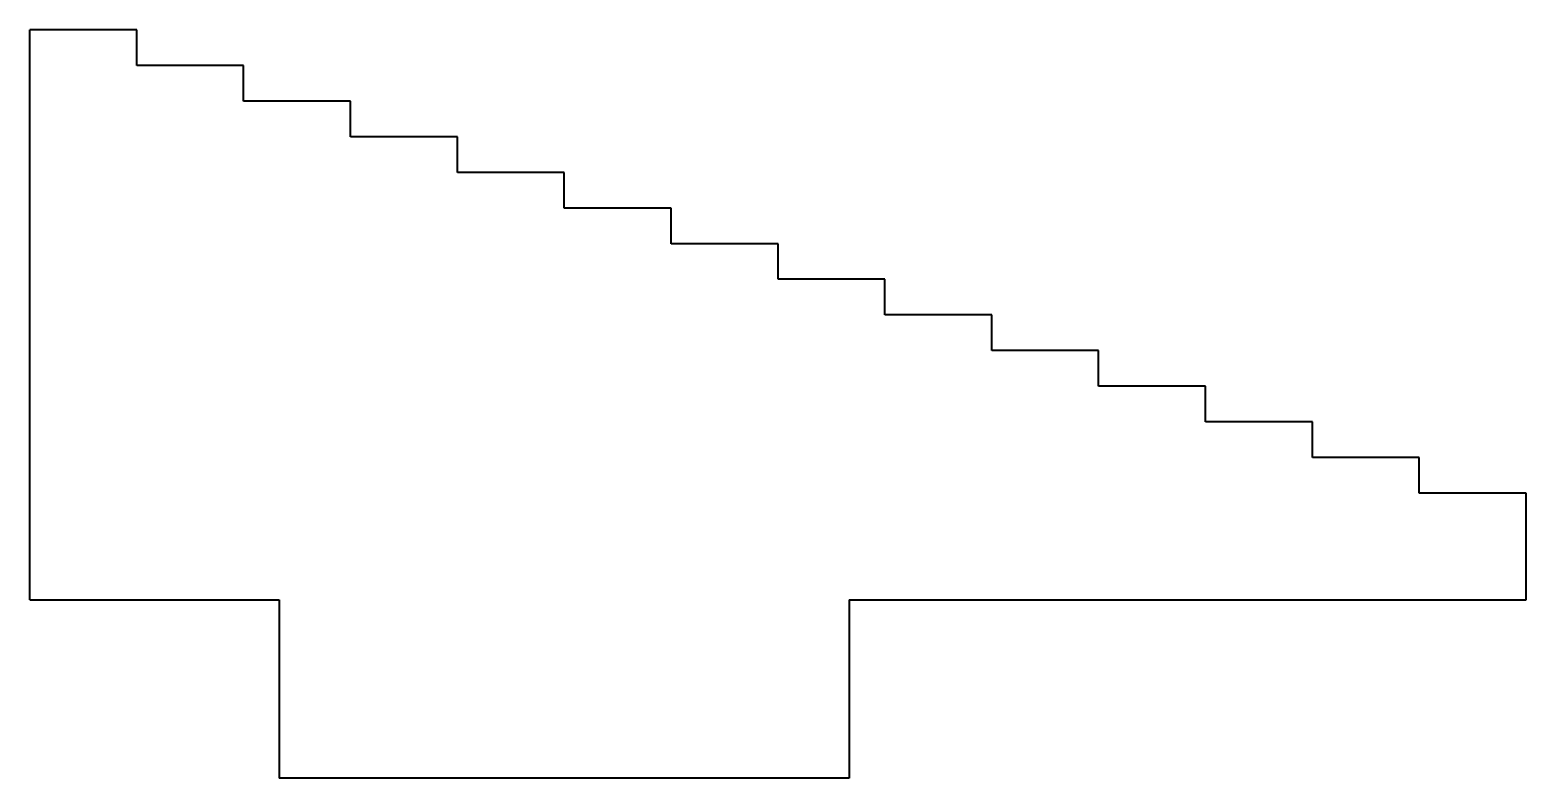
# Model space of a CAD drawing. Header units: inches. Extents: x -23 to 19, y -5 to 16.
import ezdxf

# ---------------------------------------------------------------- set-up
doc = ezdxf.new("R2010")
doc.units = ezdxf.units.IN
doc.header["$MEASUREMENT"] = 0
doc.layers.add('Visible', color=7, linetype='Continuous', lineweight=40)

msp = doc.modelspace()

# ---------------------------------------------------------------- linework, layer by layer
at = {"layer": 'Visible'}
for p, q in [((-20, 16), (-23, 16)), ((-23, 0), (-23, 16)), ((-20, 15), (-20, 16)), ((-17, 15), (-20, 15)), ((-17, 14), (-17, 15)), ((-14, 14), (-17, 14)), ((-14, 13), (-14, 14)), ((-11, 13), (-14, 13)), ((-11, 12), (-11, 13)), ((-8, 12), (-11, 12)), ((-8, 11), (-8, 12)), ((-5, 11), (-8, 11)), ((-5, 10), (-5, 11)), ((-2, 10), (-5, 10)), ((-2, 9), (-2, 10)), ((1, 9), (-2, 9)), ((1, 8), (1, 9)), ((4, 8), (1, 8)), ((4, 7), (4, 8)), ((7, 7), (4, 7)), ((7, 6), (7, 7)), ((10, 6), (7, 6)), ((10, 5), (10, 6)), ((13, 5), (10, 5)), ((13, 4), (13, 5)), ((16, 4), (13, 4)), ((16, 3), (16, 4)), ((19, 3), (16, 3)), ((19, 0), (19, 3)), ((-23, 0), (-16, 0)), ((0, 0), (19, 0)), ((-16, 0), (-16, -5)), ((0, 0), (0, -5)), ((0, -5), (-16, -5))]:
    msp.add_line(p, q, dxfattribs=at)

doc.saveas('drawing.dxf')
